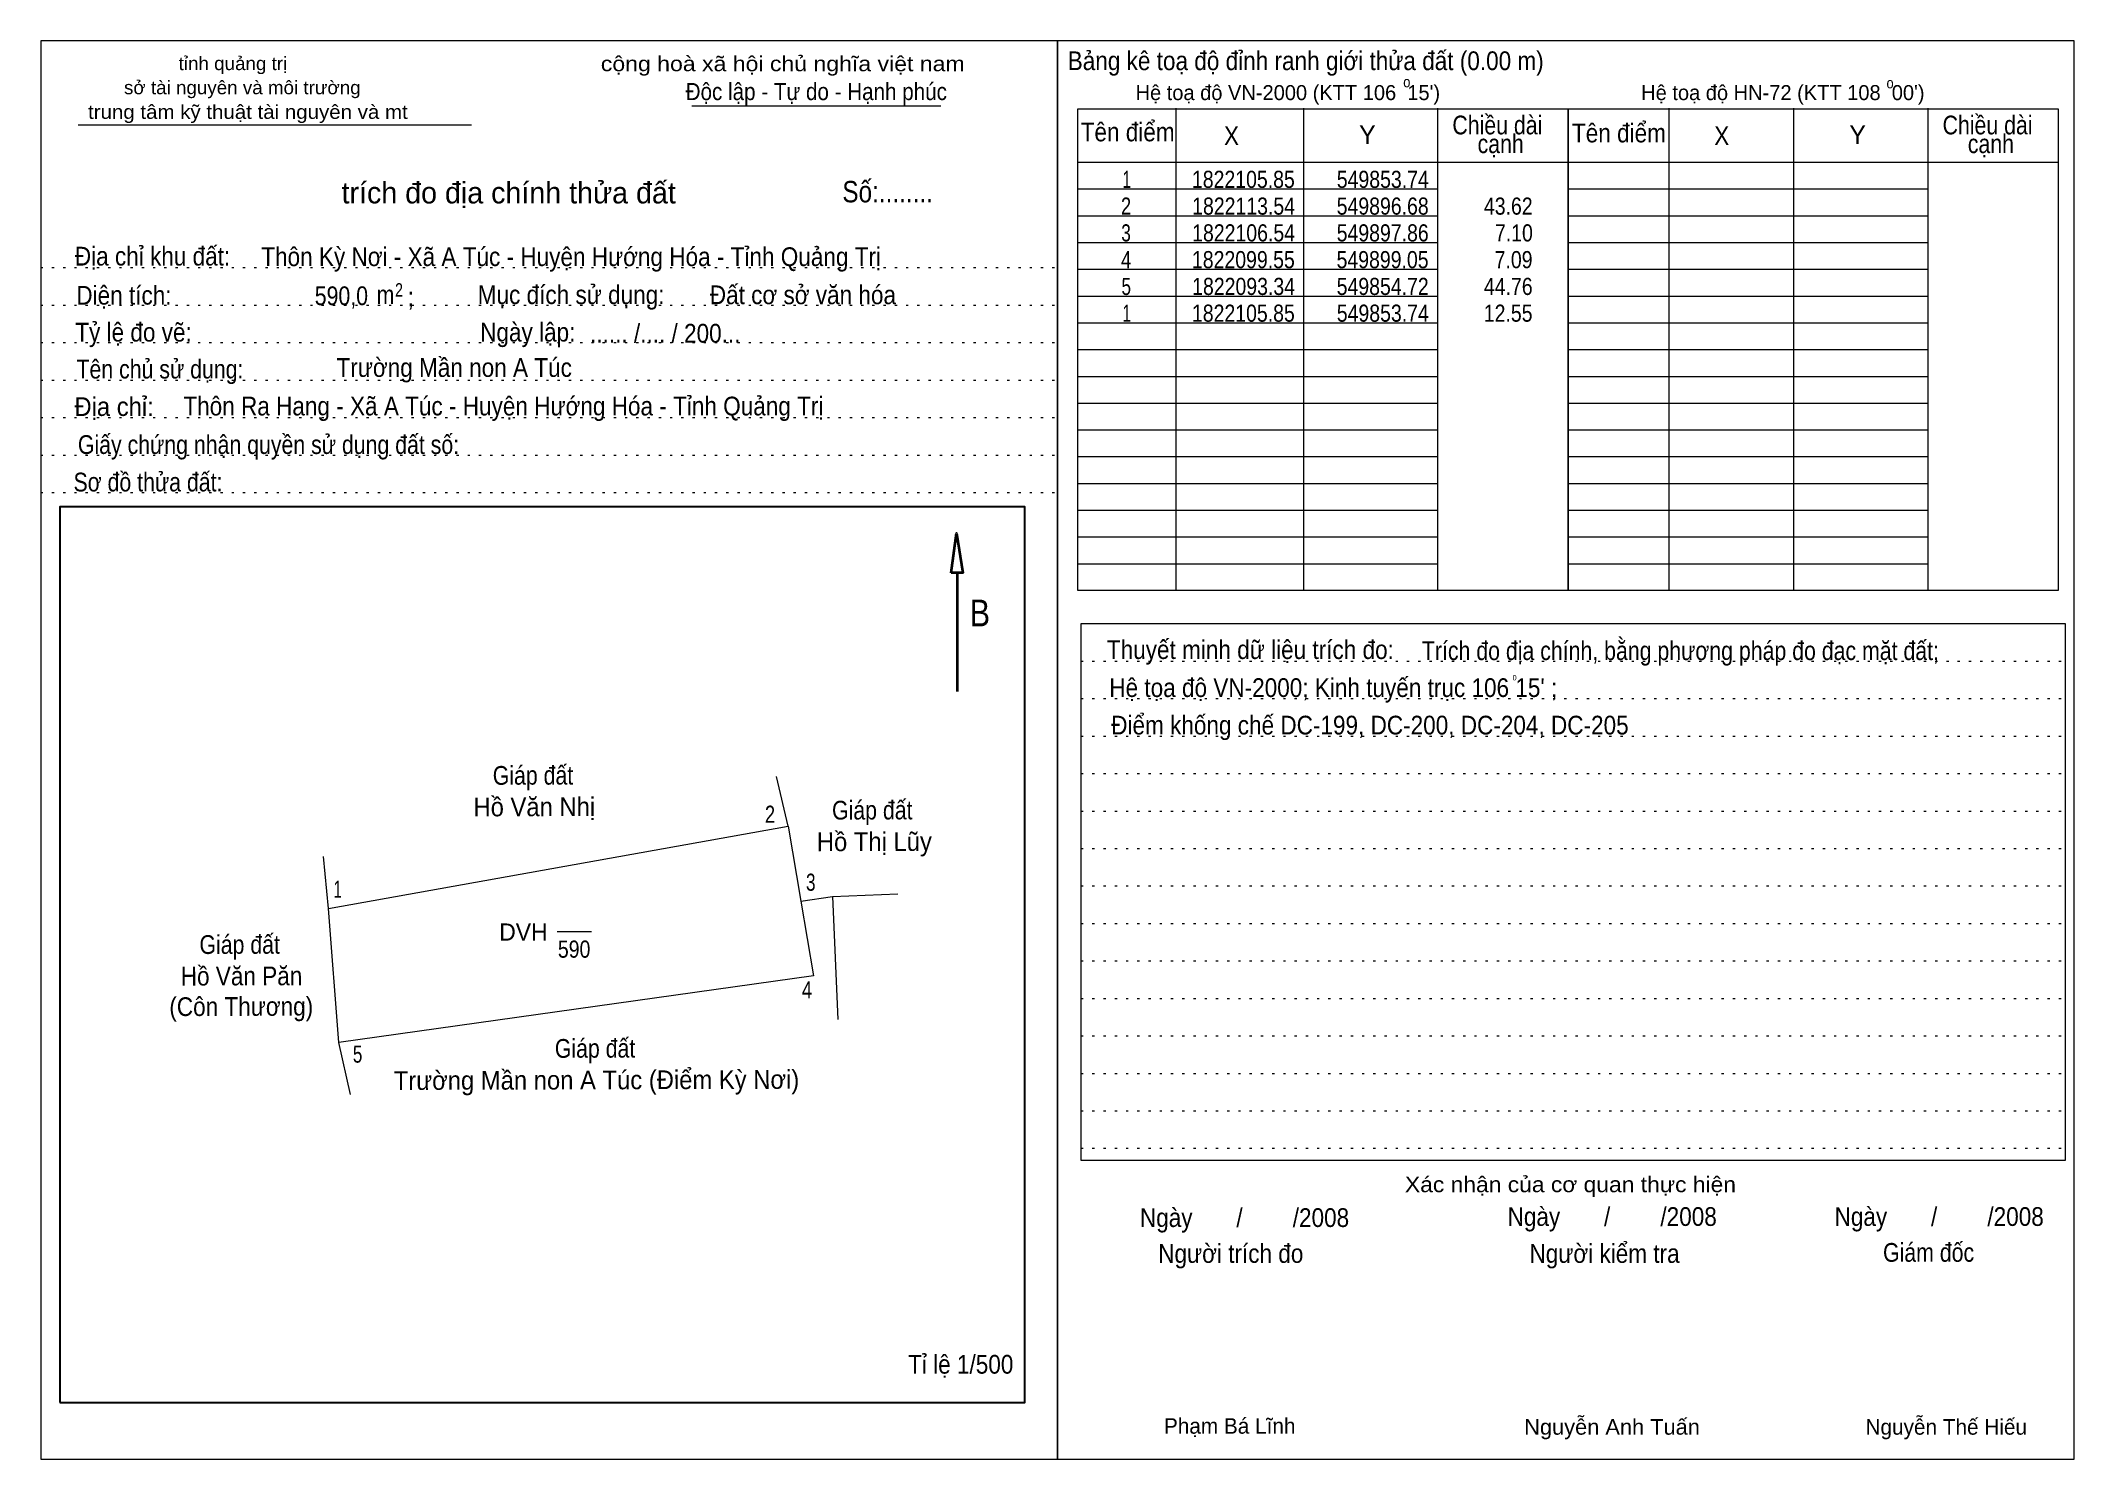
# Model space of a CAD drawing. Header units: metres. Extents: x 549827 to 550017, y 1822054 to 1822187.
import ezdxf
from ezdxf.enums import TextEntityAlignment as Align

# ---------------------------------------------------------------- set-up
doc = ezdxf.new("R2010")
doc.units = ezdxf.units.M
doc.header["$LTSCALE"] = 0.7
doc.linetypes.add('DOTTED', pattern=[1.5, 0.3, -1.2])
for name, color, linetype, lineweight in [('1', 7, 'DOTTED', 13), ('10', 7, 'Continuous', 13), ('13', 7, 'Continuous', 13), ('2', 7, 'Continuous', 13)]:
    doc.layers.add(name, color=color, linetype=linetype, lineweight=lineweight)
for name, color, linetype in [('23', 7, 'Continuous'), ('30', 7, 'Continuous'), ('32', 7, 'Continuous'), ('51', 7, 'Continuous'), ('62', 7, 'Continuous')]:
    doc.layers.add(name, color=color, linetype=linetype)

msp = doc.modelspace()

# ---------------------------------------------------------------- linework, layer by layer
at = {"layer": '1'}
for p, q in [((549826.85, 1822165.7), (549921.85, 1822165.7)), ((549826.85, 1822162.2), (549921.85, 1822162.2)), ((549826.85, 1822158.7), (549921.85, 1822158.7)), ((549826.85, 1822155.2), (549921.85, 1822155.2)), ((549826.85, 1822151.7), (549921.85, 1822151.7)), ((549826.85, 1822148.2), (549921.85, 1822148.2)), ((549826.85, 1822144.7), (549921.85, 1822144.7)), ((549924.05, 1822128.95), (550016, 1822128.95)), ((549924.05, 1822125.45), (550016, 1822125.45)), ((549924.05, 1822121.95), (550016, 1822121.95)), ((549924.05, 1822118.45), (550016, 1822118.45)), ((549924.05, 1822114.95), (550016, 1822114.95)), ((549924.05, 1822111.45), (550016, 1822111.45)), ((549924.05, 1822107.95), (550016, 1822107.95)), ((549924.05, 1822104.45), (550016, 1822104.45)), ((549924.05, 1822100.95), (550016, 1822100.95)), ((549924.05, 1822097.45), (550016, 1822097.45)), ((549924.05, 1822093.95), (550016, 1822093.95)), ((549924.05, 1822090.45), (550016, 1822090.45)), ((549924.05, 1822086.95), (550016, 1822086.95)), ((549924.05, 1822083.45), (550016, 1822083.45))]:
    msp.add_line(p, q, dxfattribs=at)
at = {"layer": '1', "linetype": 'Continuous'}
for points in [[(549921.85, 1822186.9), (549826.85, 1822186.9), (549826.85, 1822054.4), (549921.85, 1822054.4)], [(550016.85, 1822186.9), (549921.85, 1822186.9), (549921.85, 1822054.4), (550016.85, 1822054.4)]]:
    msp.add_lwpolyline(points, close=True, dxfattribs=at)
at = {"layer": '10'}
for p, q in [((549896.68, 1822113.54), (549895.59, 1822118.17)), ((549853.74, 1822105.85), (549853.27, 1822110.71)), ((549900.83, 1822106.96), (549906.94, 1822107.21)), ((549855.81, 1822088.46), (549854.72, 1822093.34))]:
    msp.add_line(p, q, dxfattribs=at)
for points in [[(549854.72, 1822093.34), (549853.74, 1822105.85), (549896.68, 1822113.54), (549897.86, 1822106.54), (549900.83, 1822106.96), (549901.32, 1822095.48)], [(549897.86, 1822106.54), (549899.05, 1822099.55), (549854.72, 1822093.34)]]:
    msp.add_lwpolyline(points, dxfattribs=at)
at = {"layer": '13'}
msp.add_line((549875.1, 1822103.7), (549878.3, 1822103.7), dxfattribs=at)
at = {"layer": '2'}
for p, q in [((549887.7, 1822180.8), (549910.95, 1822180.8)), ((549932.95, 1822135.55), (549932.95, 1822180.6)), ((549944.85, 1822135.55), (549944.85, 1822180.6)), ((549957.35, 1822180.6), (549957.35, 1822135.55)), ((549979, 1822135.55), (549979, 1822180.6)), ((549990.65, 1822135.55), (549990.65, 1822180.6)), ((550003.15, 1822180.6), (550003.15, 1822135.55)), ((549830.35, 1822179.05), (549867.1, 1822179.05)), ((549923.75, 1822175.55), (549969.55, 1822175.55)), ((549969.55, 1822175.55), (550015.35, 1822175.55)), ((549923.75, 1822173.05), (549957.35, 1822173.05)), ((549969.55, 1822173.05), (550003.15, 1822173.05)), ((549923.75, 1822170.55), (549957.35, 1822170.55)), ((549969.55, 1822170.55), (550003.15, 1822170.55)), ((549923.75, 1822168.05), (549957.35, 1822168.05)), ((549969.55, 1822168.05), (550003.15, 1822168.05)), ((549923.75, 1822165.55), (549957.35, 1822165.55)), ((549969.55, 1822165.55), (550003.15, 1822165.55)), ((549923.75, 1822163.05), (549957.35, 1822163.05)), ((549969.55, 1822163.05), (550003.15, 1822163.05)), ((549923.75, 1822160.55), (549957.35, 1822160.55)), ((549969.55, 1822160.55), (550003.15, 1822160.55)), ((549923.75, 1822158.05), (549957.35, 1822158.05)), ((549969.55, 1822158.05), (550003.15, 1822158.05)), ((549923.75, 1822155.55), (549957.35, 1822155.55)), ((549969.55, 1822155.55), (550003.15, 1822155.55)), ((549923.75, 1822153.05), (549957.35, 1822153.05)), ((549969.55, 1822153.05), (550003.15, 1822153.05)), ((549923.75, 1822150.55), (549957.35, 1822150.55)), ((549969.55, 1822150.55), (550003.15, 1822150.55)), ((549923.75, 1822148.05), (549957.35, 1822148.05)), ((549969.55, 1822148.05), (550003.15, 1822148.05)), ((549923.75, 1822145.55), (549957.35, 1822145.55)), ((549969.55, 1822145.55), (550003.15, 1822145.55)), ((549923.75, 1822143.05), (549957.35, 1822143.05)), ((549969.55, 1822143.05), (550003.15, 1822143.05)), ((549923.75, 1822140.55), (549957.35, 1822140.55)), ((549969.55, 1822140.55), (550003.15, 1822140.55)), ((549923.75, 1822138.05), (549957.35, 1822138.05)), ((549969.55, 1822138.05), (550003.15, 1822138.05))]:
    msp.add_line(p, q, dxfattribs=at)
at = {"layer": '2', "lineweight": 35}
msp.add_line((549912.5, 1822126.1), (549912.5, 1822137.2), dxfattribs=at)
at = {"layer": '2'}
for points in [[(549923.75, 1822180.55), (549969.55, 1822180.55), (549969.55, 1822135.55), (549923.75, 1822135.55)], [(549969.55, 1822180.55), (550015.35, 1822180.55), (550015.35, 1822135.55), (549969.55, 1822135.55)], [(549924.05, 1822132.45), (550016, 1822132.45), (550016, 1822082.3), (549924.05, 1822082.3)]]:
    msp.add_lwpolyline(points, close=True, dxfattribs=at)
at = {"layer": '2', "lineweight": 25}
msp.add_lwpolyline([(549828.65, 1822059.7), (549918.8, 1822059.7), (549918.8, 1822143.35), (549828.65, 1822143.35)], close=True, dxfattribs=at)
at = {"layer": '2', "lineweight": 35}
msp.add_lwpolyline([(549911.9, 1822137.2), (549912.4, 1822140.9), (549913, 1822137.2)], close=True, dxfattribs=at)

# ---------------------------------------------------------------- texts
at = {"layer": '13'}
msp.add_text('DVH', height=1.6, dxfattribs=at).set_placement((549874.21, 1822102.85), align=Align.RIGHT)
at = {"layer": '13', "width": 0.85}
msp.add_text('590', height=1.6, dxfattribs=at).set_placement((549876.69, 1822101.25), align=Align.CENTER)
at = {"layer": '2'}
for s, height, width, p in [('tỉnh quảng trị', 1.25, 1.05, (549844.815, 1822184.15)), ('cộng hoà xã hội chủ nghĩa việt nam', 1.4, 1.15, (549896.18, 1822184.05)), ('Bảng kê toạ độ đỉnh ranh giới thửa đất (0.00 m)', 1.75, 0.9, (549945.04, 1822184.15)), ('sở tài nguyên và môi trường', 1.25, 1.05, (549845.69, 1822181.9)), ('Độc lập - Tự do - Hạnh phúc', 1.6, 0.9, (549899.315, 1822181.35)), ('o', 0.9999, 0.9, (549954.485, 1822182.55)), ('o', 0.9999, 0.9, (549999.635, 1822182.45)), ('trung tâm kỹ thuật tài nguyên và mt', 1.3, 1.1, (549846.21, 1822179.6)), ('Chiều dài ', 1.75, 0.85, (549963.22, 1822178.15)), ('Chiều dài ', 1.75, 0.85, (550009.02, 1822178.15)), ('Tên điểm', 1.75, 0.9, (549928.405, 1822177.5)), ('X ', 1.75, 0.9, (549938.4, 1822177.15)), ('cạnh', 1.75, 0.85, (549963.255, 1822176.4)), ('Tên điểm', 1.75, 0.9, (549974.305, 1822177.4)), ('X ', 1.75, 0.9, (549984.2, 1822177.15)), ('cạnh', 1.75, 0.85, (550009.055, 1822176.4)), ('Số:........', 2, 0.85, (549905.98, 1822171.8)), ('Địa chỉ khu đất:', 1.75, 0.9, (549837.3, 1822165.9)), ('Thôn Kỳ Nơi - Xã A Túc - Huyện Hướng Hóa - Tỉnh Quảng Trị', 1.75, 0.9, (549876.41, 1822165.85)), ('Diện tích:', 1.75, 0.9, (549834.63, 1822162.25)), ('590,0', 1.75, 0.85, (549854.945, 1822162.2)), (' m ', 1.75, 0.85, (549859.065, 1822162.3)), ('2', 1.25, 0.8, (549860.33, 1822163)), ('Mục đích sử dụng:', 1.75, 0.9, (549876.41, 1822162.3)), ('Đất cơ sở văn hóa', 1.75, 0.9, (549898.065, 1822162.29)), ('Tỷ lệ đo vẽ:', 1.75, 0.9, (549835.525, 1822158.8)), ('Ngày lập:', 1.75, 0.9, (549872.36, 1822158.8)), ('...... /.... / 200...', 1.75, 0.9, (549885.205, 1822158.7)), ('Tên chủ sử dụng:', 1.75, 0.85, (549837.995, 1822155.35)), ('Trường Mần non A Túc', 1.75, 0.9, (549865.485, 1822155.5)), ('Địa chỉ:', 1.75, 0.95, (549833.71, 1822151.85)), ('Thôn Ra Hang - Xã A Túc - Huyện Hướng Hóa - Tỉnh Quảng Trị', 1.75, 0.9, (549870.08, 1822151.9)), ('Giấy chứng nhận quyền sử dụng đất số:', 1.75, 0.85, (549848.135, 1822148.3)), ('Sơ đồ thửa đất:', 1.75, 0.85, (549836.875, 1822144.8)), ('B', 2.5, 0.85, (549914.6, 1822132.2)), ('Thuyết minh dữ liệu trích đo:', 1.75, 0.9, (549939.87, 1822129.15)), ('Trích đo địa chính, bằng phương pháp đo đạc mặt đất; ', 1.75, 0.85, (549980.325, 1822129.05)), ("Hệ tọa độ VN-2000; Kinh tuyến trục 106 15' ;", 1.75, 0.9, (549947.615, 1822125.6)), ('0', 0.5001, 0.85, (549964.555, 1822127.15)), ('Xác nhận của cơ quan thực hiện', 1.45, 1.1, (549969.775, 1822079.35)), ('Người trích đo', 1.75, 0.9, (549938.04, 1822072.75)), ('Người kiểm tra', 1.75, 0.9, (549972.96, 1822072.75)), ('Giám đốc ', 1.75, 0.85, (550003.51, 1822072.85)), ('Tỉ lệ 1/500', 1.75, 0.9, (549912.81, 1822062.4)), ('Nguyễn Anh Tuấn', 1.45, 1.05, (549973.66, 1822056.7))]:
    msp.add_text(s, height=height, dxfattribs=dict(at, width=width)).set_placement(p, align=Align.CENTER)
for s, height, p in [("Hệ toạ độ VN-2000 (KTT 106  15')", 1.4, (549943.37, 1822181.35)), ("Hệ toạ độ HN-72 (KTT 108  00')", 1.4, (549989.62, 1822181.35)), ('Y', 1.75, (549950.805, 1822177.25)), ('Y', 1.75, (549996.605, 1822177.25)), ('trích đo địa chính thửa đất', 2, (549870.575, 1822171.7)), ('Phạm Bá Lĩnh', 1.45, (549937.94, 1822056.79)), ('Nguyễn Thế Hiếu', 1.45, (550004.885, 1822056.7))]:
    msp.add_text(s, height=height, dxfattribs=at).set_placement(p, align=Align.CENTER)
at = {"layer": '2', "width": 0.9}
for p in [(549929.55, 1822076.1), (549963.9, 1822076.2), (549994.45, 1822076.2)]:
    msp.add_text('Ngày       /        /2008', height=1.75, dxfattribs=at).set_placement(p)
at = {"layer": '23'}
msp.add_text(';', height=1.75, dxfattribs=at).set_placement((549861.4222, 1822162.1), align=Align.CENTER)
at = {"layer": '30'}
for s, width, p in [('1', 0.65, (549928.71, 1822173.15)), ('1822105.85', 0.85, (549944.02, 1822173.15)), ('549853.74', 0.85, (549956.54, 1822173.15)), ('549853.74', 0.85, (549956.54, 1822173.15)), ('2', 0.8, (549928.73, 1822170.65)), ('1822113.54', 0.85, (549944.04, 1822170.65)), ('549896.68', 0.85, (549956.53, 1822170.65)), ('43.62', 0.85, (549966.24, 1822170.65)), ('3', 0.75, (549928.7, 1822168.15)), ('1822106.54', 0.85, (549944.04, 1822168.15)), ('549897.86', 0.85, (549956.53, 1822168.15)), ('7.10', 0.85, (549966.26, 1822168.15)), ('4', 0.8, (549928.74, 1822165.65)), ('1822099.55', 0.85, (549944.02, 1822165.65)), ('549899.05', 0.85, (549956.52, 1822165.65)), ('7.09', 0.85, (549966.23, 1822165.65)), ('5', 0.75, (549928.72, 1822163.15)), ('1822093.34', 0.85, (549944.04, 1822163.15)), ('549854.72', 0.85, (549956.53, 1822163.15)), ('44.76', 0.85, (549966.24, 1822163.15)), ('1', 0.65, (549928.71, 1822160.65)), ('1822105.85', 0.85, (549944.02, 1822160.65)), ('549853.74', 0.85, (549956.54, 1822160.65)), ('12.55', 0.85, (549966.23, 1822160.65))]:
    msp.add_text(s, height=1.6, dxfattribs=dict(at, width=width)).set_placement(p, align=Align.RIGHT)
at = {"layer": '32'}
for s, width, p in [('2', 0.8, (549894.99, 1822113.85)), ('1', 0.65, (549854.605, 1822106.85)), ('3', 0.75, (549898.8, 1822107.5)), ('4', 0.8, (549898.445, 1822097.45)), ('5', 0.75, (549856.46, 1822091.45))]:
    msp.add_text(s, height=1.6, dxfattribs=dict(at, width=width)).set_placement(p, align=Align.CENTER)
at = {"layer": '51', "width": 0.9}
msp.add_text('Điểm khống chế DC-199, DC-200, DC-204, DC-205', height=1.75, dxfattribs=at).set_placement((549951.04, 1822122.1), align=Align.CENTER)
at = {"layer": '62'}
for s, width, p in [('Giáp đất ', 0.85, (549873.1224, 1822117.4123)), ('Hồ Văn Nhị', 0.95, (549872.9724, 1822114.4668)), ('Giáp đất ', 0.85, (549904.8224, 1822114.1623)), ('Hồ Thị Lũy', 0.95, (549904.7424, 1822111.2161)), ('Giáp đất ', 0.85, (549845.7224, 1822101.6123)), ('Hồ Văn Păn', 0.9, (549845.6174, 1822098.6668)), ('(Côn Thương)', 0.9, (549845.5924, 1822095.8192)), ('Giáp đất ', 0.85, (549878.9224, 1822091.9123)), ('Trường Mần non A Túc (Điểm Kỳ Nơi)', 0.95, (549878.7824, 1822088.9544))]:
    msp.add_text(s, height=1.75, rotation=0.172, dxfattribs=dict(at, width=width)).set_placement(p, align=Align.CENTER)

doc.saveas('drawing.dxf')
